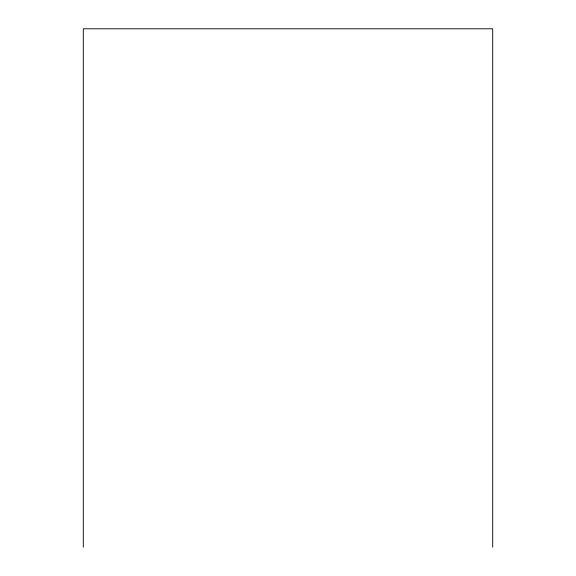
<?xml version="1.0" encoding="UTF-8"?>
<svg xmlns="http://www.w3.org/2000/svg" width="576" height="576" viewBox="0 0 576 576"><rect width="100%" height="100%" fill="white"/><g stroke="black" fill="none" stroke-linecap="round" stroke-linejoin="round"><path stroke-width="0.86" d="M492.703 547.2L492.703 28.8L83.297 28.8L83.297 547.2"/></g></svg>
